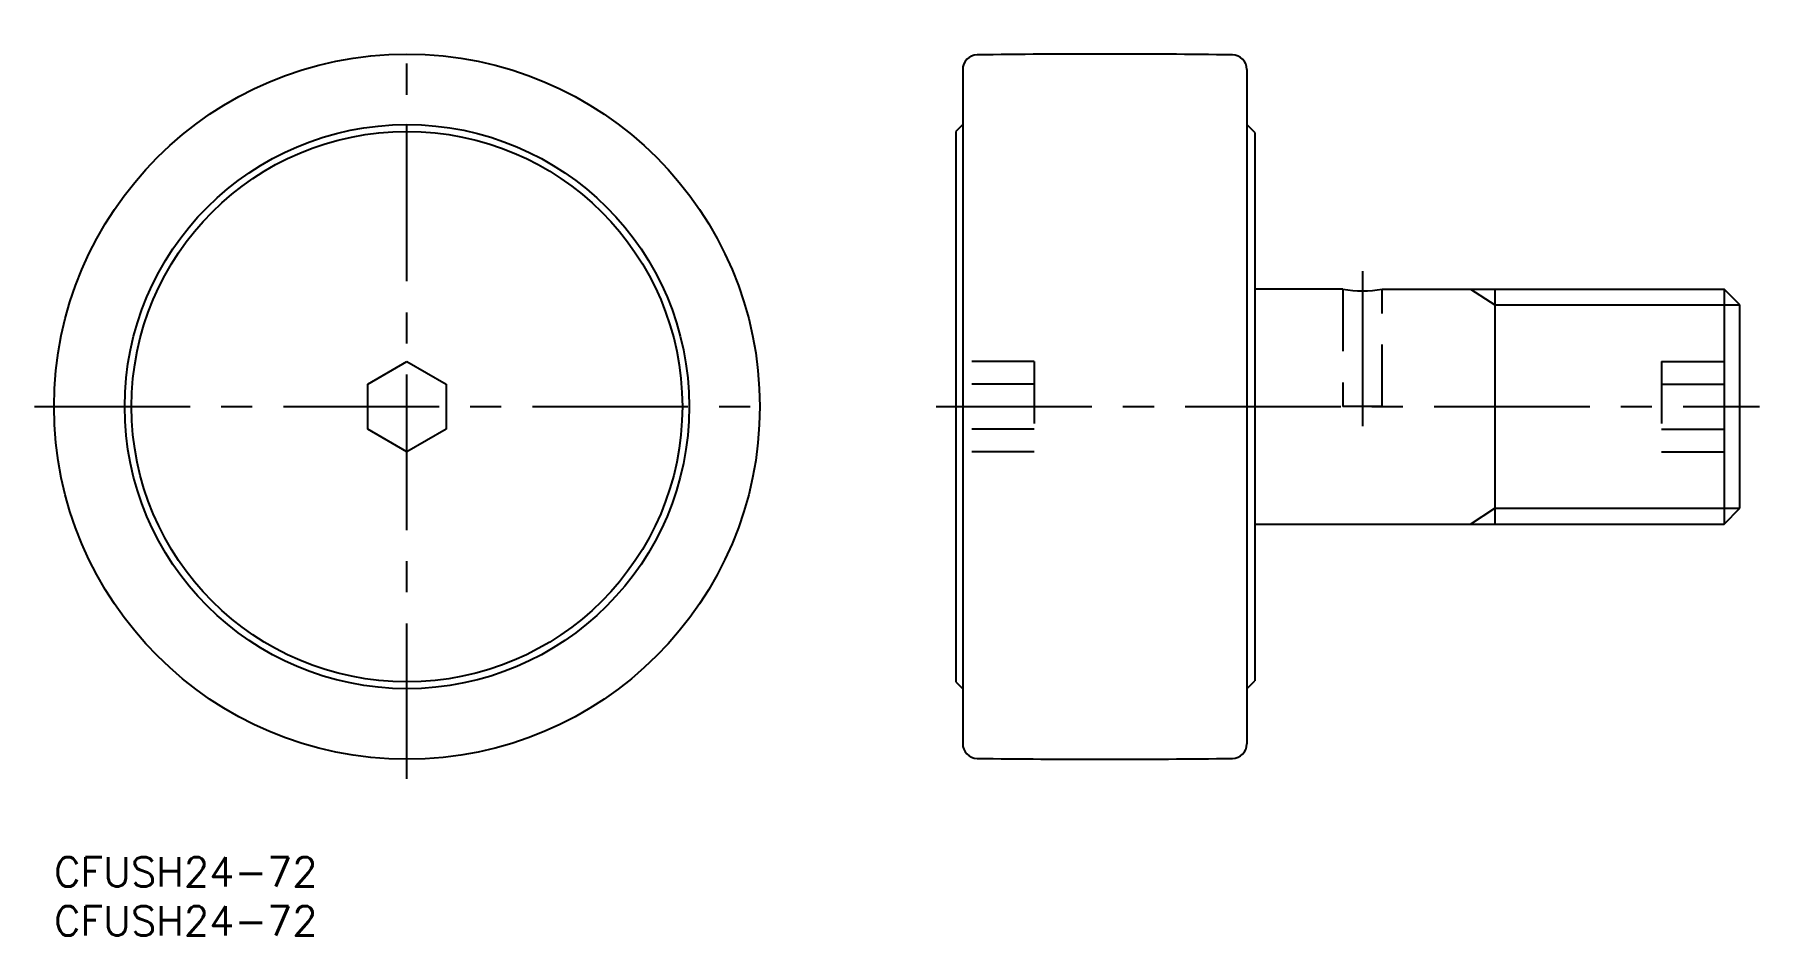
# Model space of a CAD drawing. Extents: x -2 to 174, y -8 to 84.
import ezdxf

# ---------------------------------------------------------------- set-up
doc = ezdxf.new("R2010")
doc.units = 0
doc.header["$LTSCALE"] = 0.5
doc.linetypes.add('CENTER', pattern=[50.8, 31.75, -6.35, 6.35, -6.35])
doc.linetypes.add('DASHED', pattern=[19.05, 12.7, -6.35])
for name, color, linetype in [('MSM_CENTER', 1, 'CENTER'), ('MSM_CONTINUOUS', 7, 'CONTINUOUS'), ('MSM_DASHED', 4, 'DASHED'), ('MSM_NARROW', 5, 'CONTINUOUS'), ('MSM_PART_NUMBER', 7, 'CONTINUOUS')]:
    doc.layers.add(name, color=color, linetype=linetype)
doc.styles.get("Standard").update_dxf_attribs({"font": 'txt.shx', "height": 3, "bigfont": 'bigfont.shx'})

# ---------------------------------------------------------------- blocks, each defined once
blk = doc.blocks.new('*U13')
at = {"layer": 'MSM_PART_NUMBER'}
blk.add_text('CFUSH24-72', height=3, dxfattribs=at).set_placement((0, -3))
blk = doc.blocks.new('*U14')
at = {"layer": 'MSM_PART_NUMBER'}
blk.add_text('CFUSH24-72', height=3, dxfattribs=at).set_placement((0, -8))

msp = doc.modelspace()

# ---------------------------------------------------------------- linework, layer by layer
at = {"layer": 'MSM_CENTER'}
for p, q in [((36, 8), (36, 84)), ((133.5, 59.83), (133.5, 44)), ((-2, 46), (74, 46)), ((90, 46), (174, 46))]:
    msp.add_line(p, q, dxfattribs=at)
at = {"layer": 'MSM_CONTINUOUS'}
for p, q in [((92.7, 80.41), (92.7, 11.59)), ((121.7, 80.42), (121.7, 11.58)), ((92.7, 74.8), (92, 74.1)), ((92, 74.1), (92, 17.9)), ((122.5, 74), (121.7, 74.8)), ((122.5, 74), (122.5, 18)), ((131.5, 58), (122.5, 58)), ((135.5, 58), (170.38, 58)), ((147, 58), (147, 34)), ((170.38, 58), (170.38, 34)), ((172, 56.38), (170.38, 58)), ((172, 35.62), (172, 56.38)), ((32, 48.31), (36, 50.62)), ((36, 50.62), (40, 48.31)), ((32, 43.69), (32, 48.31)), ((40, 48.31), (40, 43.69)), ((36, 41.38), (32, 43.69)), ((40, 43.69), (36, 41.38)), ((170.38, 34), (172, 35.62)), ((122.5, 34), (170.38, 34)), ((92, 17.9), (92.7, 17.2)), ((121.7, 17.2), (122.5, 18))]:
    msp.add_line(p, q, dxfattribs=at)
for radius in [36, 28.8, 28.1]:
    msp.add_circle((36, 46), radius, dxfattribs=at)
for centre, radius, start, end in [((94.2, 80.41), 1.5, 90.7488, 180), ((107.25, -918), 1000, 89.25688, 90.74885), ((120.2, 80.42), 1.5, 0, 89.2569), ((133.5, 69.85), 12.02, 260.422, 279.578), ((94.2, 11.59), 1.5, 180, 269.2512), ((120.2, 11.58), 1.5, 270.7431, 0), ((107.25, 1010), 1000, 269.25115, 270.74312)]:
    msp.add_arc(centre, radius, start, end, dxfattribs=at)
at = {"layer": 'MSM_DASHED'}
for p, q in [((131.5, 58), (131.5, 46)), ((135.5, 46), (135.5, 58)), ((100, 50.62), (92, 50.62)), ((100, 50.62), (100, 41.38)), ((164, 50.62), (172, 50.62)), ((164, 50.62), (164, 41.38)), ((100, 48.31), (92, 48.31)), ((164, 48.31), (172, 48.31)), ((135.5, 46), (131.5, 46)), ((100, 43.69), (92, 43.69)), ((164, 43.69), (172, 43.69)), ((100, 41.38), (92, 41.38)), ((164, 41.38), (172, 41.38))]:
    msp.add_line(p, q, dxfattribs=at)
at = {"layer": 'MSM_NARROW'}
for p, q in [((144.5, 58), (147, 56.38)), ((147, 56.38), (172, 56.38)), ((144.5, 34), (147, 35.62)), ((147, 35.62), (172, 35.62))]:
    msp.add_line(p, q, dxfattribs=at)

# ---------------------------------------------------------------- block references
at = {"layer": 'MSM_CONTINUOUS'}
for name in ['*U13', '*U14']:
    msp.add_blockref(name, (0, 0), dxfattribs=at)

doc.saveas('drawing.dxf')
